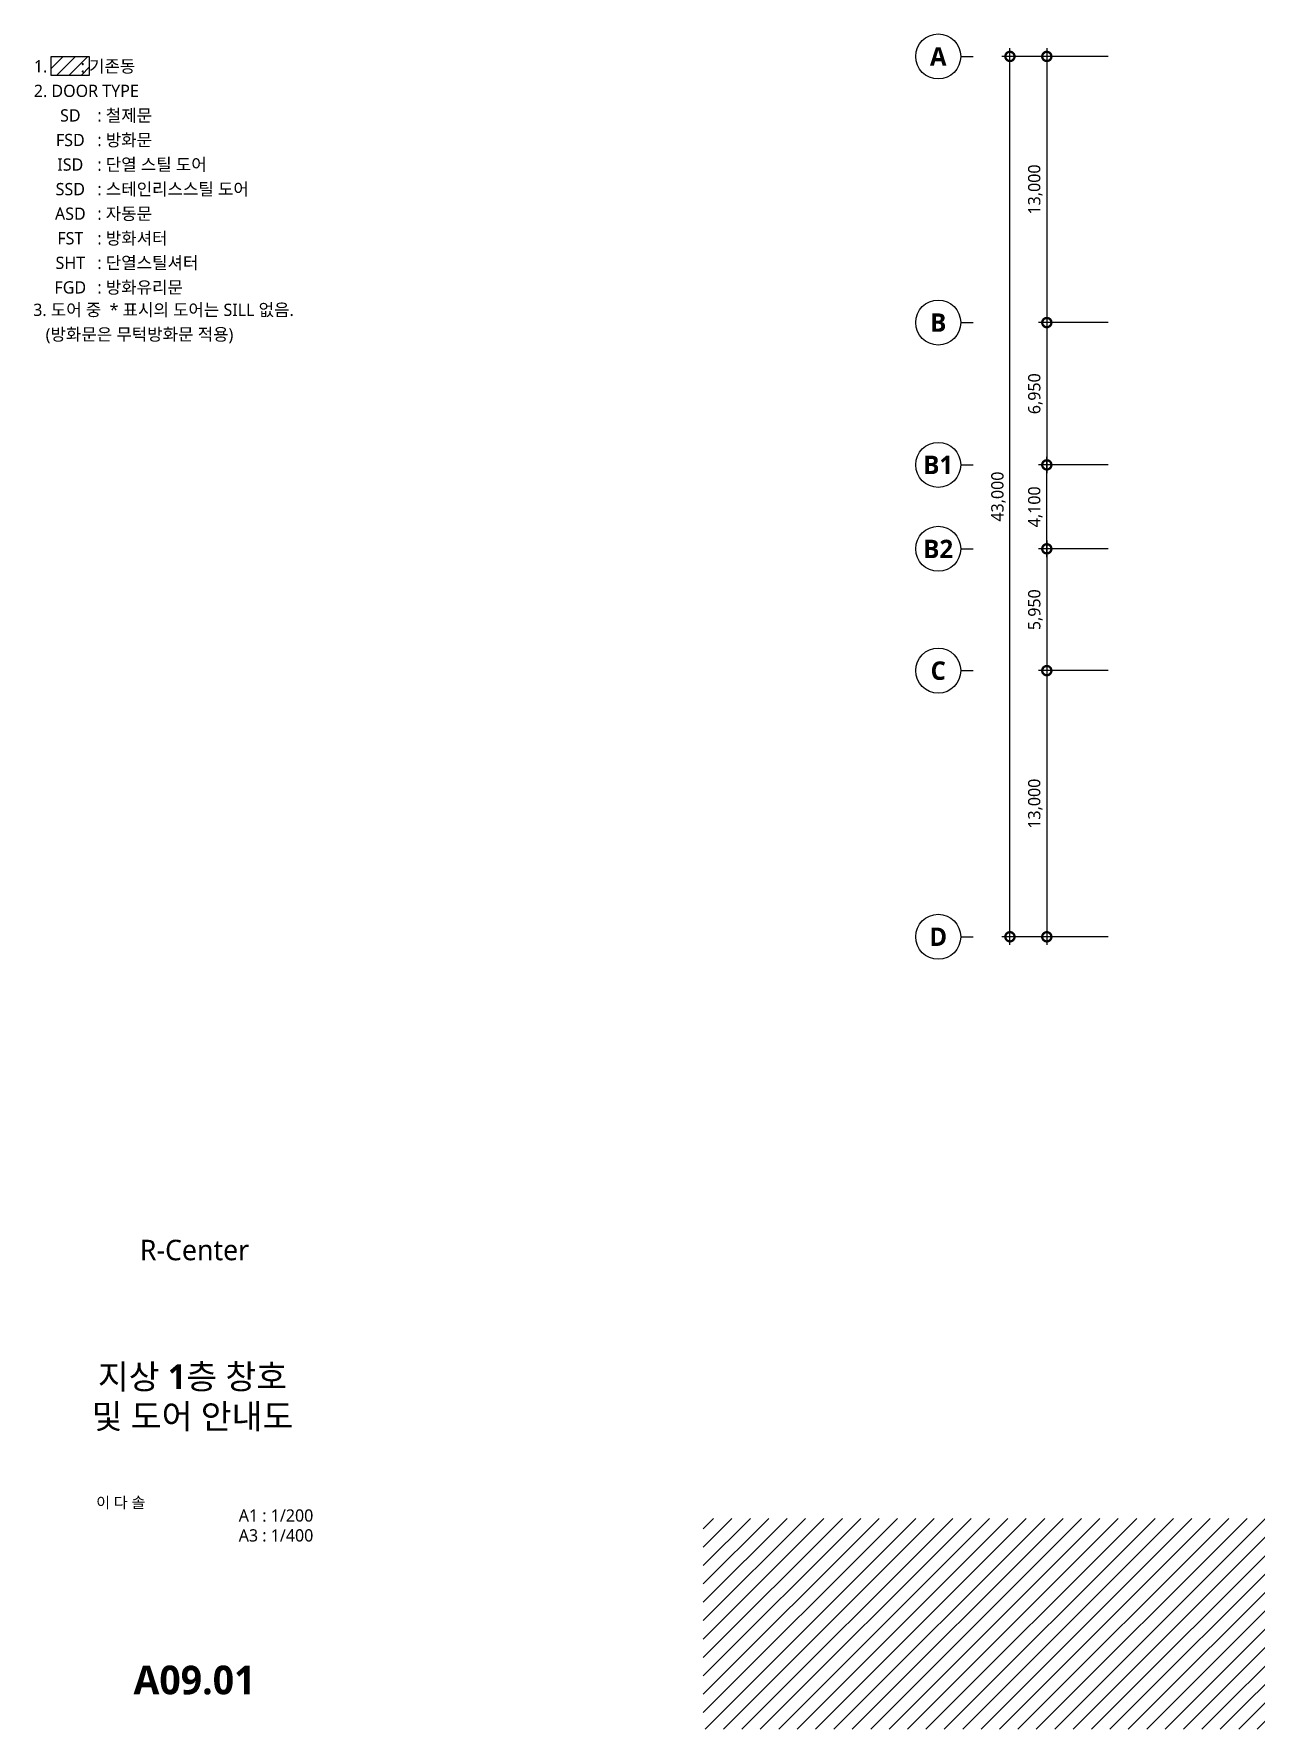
# Model space of a CAD drawing. Header units: millimetres. Extents: x 11266 to 497460, y 4200 to 113820.
# Drawn here: x 147461 to 207114, y 4200 to 87000 of the extents above; entities that cross this region are included whole.
import ezdxf
from ezdxf.enums import TextEntityAlignment as Align

# ---------------------------------------------------------------- set-up
doc = ezdxf.new("R2010")
doc.units = ezdxf.units.MM
doc.header["$LTSCALE"] = 200
doc.layers.get('DEFPOINTS').update_dxf_attribs({"color": 137})
for name, color, linetype in [('DIM', 7, 'Continuous'), ('HAT', 8, 'Continuous'), ('SYM-BUB', 3, 'Continuous'), ('TEXT', 3, 'Continuous'), ('XR-SHEET$0$TITLE', 7, 'Continuous'), ('XR-SHEET$1$SHT', 5, 'Continuous'), ('XR-SHEET$1$TEXT', 3, 'Continuous')]:
    doc.layers.add(name, color=color, linetype=linetype)
doc.styles.add('$0$스타일1', font='malgun.ttf')
doc.styles.add('S1', font='malgun.ttf')
doc.styles.add('XR-SHEET$0$굴림체(옥산)', font='malgun.ttf')
doc.styles.add('맑은고딕B', font='malgunbd.ttf')
doc.styles.add('스타일1', font='malgun.ttf')
doc.styles.add('스타일2', font='malgunbd.ttf')
doc.dimstyles.new('CJA', dxfattribs={"dimscale": 300, "dimtxt": 2.7, "dimasz": 1, "dimexe": 2, "dimexo": 3, "dimgap": 1, "dimtad": 1, "dimdec": 0, "dimzin": 1, "dimdsep": 46, "dimlunit": 6, "dimtxsty": '$0$스타일1', "dimblk": 'CJDOT', "dimcen": 0.09, "dimdle": 1, "dimclrd": 256, "dimclre": 256, "dimclrt": 3, "dimadec": 0, "dimazin": 0, "dimtfac": 1, "dimtdec": 0, "dimtix": 1, "dimtmove": 2, "dimatfit": 3, "dimldrblk": 'CJDOT', "dimfxl": 1, "dimtolj": 1, "dimtzin": 1, "dimarcsym": 0})

# ---------------------------------------------------------------- blocks, each defined once
blk = doc.blocks.new('XR-SHEET$0$TITLE')
at = {"layer": 'XR-SHEET$0$TITLE', "true_color": 0x000000, "style": 'XR-SHEET$0$굴림체(옥산)'}
for tag, height, p in [('동명칭', 6, (776.77, -457.26)), ('SCALE-A1', 3, (797.5, -522)), ('SCALE-A3', 3, (797.5, -527)), ('DATA', 3, (797.5, -540))]:
    blk.add_attdef(tag, text='', height=height, dxfattribs=at).set_placement(p, align=Align.MIDDLE)
for tag, height, p in [('TITLE1', 6, (776.5, -479.4)), ('TITLE4', 6, (776.5, -484.39)), ('TITLE2', 6, (776.5, -489)), ('TITLE5', 6, (776.5, -493.99)), ('TITLE3', 6, (776.5, -498.7)), ('NAME-1', 3, (760.16, -517.5)), ('NAME-2', 3, (760.16, -526.5)), ('A0.00', 7, (776.5, -561))]:
    blk.add_attdef(tag, text='', height=height, dxfattribs=at).set_placement(p, align=Align.MIDDLE_CENTER)
blk = doc.blocks.new('A$C812c7108')
at = {"layer": 'TEXT', "style": 'S1'}
for s, p in [('1.        : 기존동', (0, 373)), ('2. DOOR TYPE', (0, -827)), (': 철제문', (3100, -2027)), (': 방화문', (3100, -3227)), (': 단열 스틸 도어', (3100, -4427)), (': 스테인리스스틸 도어', (3100, -5627)), (': 자동문', (3100, -6827)), (': 방화셔터', (3100, -8027)), (': 단열스틸셔터', (3100, -9227)), (': 방화유리문', (3100, -10427))]:
    blk.add_text(s, height=600, dxfattribs=at).set_placement(p, align=Align.MIDDLE_LEFT)
for s, p in [('SD', (1780, -2027)), ('FSD', (1780, -3227)), ('ISD', (1780, -4427)), ('SSD', (1780, -5627)), ('ASD', (1780, -6827)), ('FST', (1780, -8027)), ('SHT', (1780, -9227)), ('FGD', (1780, -10427))]:
    blk.add_text(s, height=600, dxfattribs=at).set_placement(p, align=Align.MIDDLE_CENTER)
blk = doc.blocks.new('_DotSmall')
at = {"color": 0, "linetype": 'ByBlock', "const_width": 0.5}
blk.add_lwpolyline([(-0.0625, 0, 1), (0.0625, 0, 1)], format="xyb", close=True, dxfattribs=at)
blk = doc.blocks.new('*D17')
at = {"layer": 'DEFPOINTS', "color": 0, "transparency": 16777216}
for p in [(364096, 85576), (369496, 85576), (369496, 42576)]:
    blk.add_point(p, dxfattribs=at)
at = {"layer": 'DIM', "color": 7, "lineweight": -2, "transparency": 16777216}
for p, q in [((368896, 85576), (363696, 85576)), ((364096, 42176), (364096, 85976)), ((368896, 42576), (363696, 42576))]:
    blk.add_line(p, q, dxfattribs=at)
at = {"layer": 'DIM', "color": 7, "lineweight": -2, "transparency": 16777216, "xscale": 900, "yscale": 900, "zscale": 900}
for p, rotation in [((364096, 85576), 90), ((364096, 42576), 270)]:
    blk.add_blockref('_DotSmall', p, dxfattribs=dict(at, rotation=rotation))
at = {"layer": 'DIM', "color": 3, "transparency": 16777216, "insert": (363536, 64076), "char_height": 600, "attachment_point": 5, "rotation": 90, "style": '$0$스타일1'}
blk.add_mtext('\\A1;43,000', dxfattribs=at)
blk = doc.blocks.new('CJDOT')
blk.add_line((-2, 0), (2, 0))
at = {"const_width": 0.5}
blk.add_lwpolyline([(-0.25, 0, 1), (0.25, 0, 1)], format="xyb", close=True, dxfattribs=at)
blk = doc.blocks.new('*D18')
at = {"layer": 'DEFPOINTS', "color": 0, "transparency": 16777216}
for p in [(369496, 85576), (365896, 72576), (369496, 72576)]:
    blk.add_point(p, dxfattribs=at)
at = {"layer": 'DIM', "color": 7, "lineweight": -2, "transparency": 16777216}
for p, q in [((368896, 85576), (365496, 85576)), ((365896, 85976), (365896, 72176)), ((368896, 72576), (365496, 72576))]:
    blk.add_line(p, q, dxfattribs=at)
at = {"layer": 'DIM', "color": 7, "lineweight": -2, "transparency": 16777216, "xscale": 900, "yscale": 900, "zscale": 900}
for p, rotation in [((365896, 85576), 90), ((365896, 72576), 270)]:
    blk.add_blockref('_DotSmall', p, dxfattribs=dict(at, rotation=rotation))
at = {"layer": 'DIM', "color": 3, "transparency": 16777216, "insert": (365334, 79076), "char_height": 600, "attachment_point": 5, "rotation": 90, "style": '$0$스타일1'}
blk.add_mtext('\\A1;13,000', dxfattribs=at)
blk = doc.blocks.new('*D19')
at = {"layer": 'DEFPOINTS', "color": 0, "transparency": 16777216}
for p in [(369496, 55576), (365896, 42576), (369496, 42576)]:
    blk.add_point(p, dxfattribs=at)
at = {"layer": 'DIM', "color": 7, "lineweight": -2, "transparency": 16777216}
for p, q in [((368896, 55576), (365496, 55576)), ((365896, 55976), (365896, 42176)), ((368896, 42576), (365496, 42576))]:
    blk.add_line(p, q, dxfattribs=at)
at = {"layer": 'DIM', "color": 7, "lineweight": -2, "transparency": 16777216, "xscale": 900, "yscale": 900, "zscale": 900}
for p, rotation in [((365896, 55576), 90), ((365896, 42576), 270)]:
    blk.add_blockref('_DotSmall', p, dxfattribs=dict(at, rotation=rotation))
at = {"layer": 'DIM', "color": 3, "transparency": 16777216, "insert": (365334, 49076), "char_height": 600, "attachment_point": 5, "rotation": 90, "style": '$0$스타일1'}
blk.add_mtext('\\A1;13,000', dxfattribs=at)
blk = doc.blocks.new('NEW_BUB')
at = {"layer": 'SYM-BUB', "color": 6}
blk.add_line((0, 3), (0, 0), dxfattribs=at)
blk.add_circle((0, 8.5), 5.5, dxfattribs=at)
at = {"layer": 'SYM-BUB', "color": 3, "style": '스타일2'}
blk.add_attdef('X', text='', height=4.5, dxfattribs=at).set_placement((0, 8.5), align=Align.MIDDLE)
blk = doc.blocks.new('*D20')
at = {"layer": 'DEFPOINTS', "color": 0, "transparency": 16777216}
for p in [(369496, 61526), (365896, 55576), (369496, 55576)]:
    blk.add_point(p, dxfattribs=at)
at = {"layer": 'DIM', "color": 7, "lineweight": -2, "transparency": 16777216}
for p, q in [((368896, 61526), (365496, 61526)), ((365896, 61926), (365896, 55176)), ((368896, 55576), (365496, 55576))]:
    blk.add_line(p, q, dxfattribs=at)
at = {"layer": 'DIM', "color": 7, "lineweight": -2, "transparency": 16777216, "xscale": 900, "yscale": 900, "zscale": 900}
for p, rotation in [((365896, 61526), 90), ((365896, 55576), 270)]:
    blk.add_blockref('_DotSmall', p, dxfattribs=dict(at, rotation=rotation))
at = {"layer": 'DIM', "color": 3, "transparency": 16777216, "insert": (365336, 58551), "char_height": 600, "attachment_point": 5, "rotation": 90, "style": '$0$스타일1'}
blk.add_mtext('\\A1;5,950', dxfattribs=at)
blk = doc.blocks.new('*D21')
at = {"layer": 'DEFPOINTS', "color": 0, "transparency": 16777216}
for p in [(365896, 65626), (369496, 65626), (369496, 61526)]:
    blk.add_point(p, dxfattribs=at)
at = {"layer": 'DIM', "color": 7, "lineweight": -2, "transparency": 16777216}
for p, q in [((368896, 65626), (365496, 65626)), ((365896, 61126), (365896, 66026)), ((368896, 61526), (365496, 61526))]:
    blk.add_line(p, q, dxfattribs=at)
at = {"layer": 'DIM', "color": 7, "lineweight": -2, "transparency": 16777216, "xscale": 900, "yscale": 900, "zscale": 900}
for p, rotation in [((365896, 65626), 90), ((365896, 61526), 270)]:
    blk.add_blockref('_DotSmall', p, dxfattribs=dict(at, rotation=rotation))
at = {"layer": 'DIM', "color": 3, "transparency": 16777216, "insert": (365334, 63576), "char_height": 600, "attachment_point": 5, "rotation": 90, "style": '$0$스타일1'}
blk.add_mtext('\\A1;4,100', dxfattribs=at)
blk = doc.blocks.new('*D22')
at = {"layer": 'DEFPOINTS', "color": 0, "transparency": 16777216}
for p in [(369496, 72576), (365896, 65626), (369496, 65626)]:
    blk.add_point(p, dxfattribs=at)
at = {"layer": 'DIM', "color": 7, "lineweight": -2, "transparency": 16777216}
for p, q in [((365896, 72976), (365896, 65226)), ((368896, 72576), (365496, 72576)), ((368896, 65626), (365496, 65626))]:
    blk.add_line(p, q, dxfattribs=at)
at = {"layer": 'DIM', "color": 7, "lineweight": -2, "transparency": 16777216, "xscale": 900, "yscale": 900, "zscale": 900}
for p, rotation in [((365896, 72576), 90), ((365896, 65626), 270)]:
    blk.add_blockref('_DotSmall', p, dxfattribs=dict(at, rotation=rotation))
at = {"layer": 'DIM', "color": 3, "transparency": 16777216, "insert": (365336, 69101), "char_height": 600, "attachment_point": 5, "rotation": 90, "style": '$0$스타일1'}
blk.add_mtext('\\A1;6,950', dxfattribs=at)
blk = doc.blocks.new('A$Cae429de4')
at = {"layer": 'SYM-BUB'}
ref = blk.add_blockref('NEW_BUB', (-7200, 0), dxfattribs=dict(at, xscale=200.0000000000001, yscale=200.0000000000001, zscale=200.0000000000001, rotation=90))
ref.add_attrib('X', 'A', dxfattribs={"color": 3, "height": 900, "style": '맑은고딕B'}).set_placement((-8900, 0), align=Align.MIDDLE)
ref = blk.add_blockref('NEW_BUB', (-7200, -13000), dxfattribs=dict(at, xscale=200.0000000000001, yscale=200.0000000000001, zscale=200.0000000000001, rotation=90))
ref.add_attrib('X', 'B', dxfattribs={"color": 3, "height": 900, "style": '맑은고딕B'}).set_placement((-8900, -13000), align=Align.MIDDLE)
ref = blk.add_blockref('NEW_BUB', (-7200, -19950), dxfattribs=dict(at, xscale=200.0000000000001, yscale=200.0000000000001, zscale=200.0000000000001, rotation=90))
ref.add_attrib('X', 'B1', dxfattribs={"color": 3, "height": 900, "style": '맑은고딕B'}).set_placement((-8900, -19950), align=Align.MIDDLE)
ref = blk.add_blockref('NEW_BUB', (-7200, -24050), dxfattribs=dict(at, xscale=200.0000000000001, yscale=200.0000000000001, zscale=200.0000000000001, rotation=90))
ref.add_attrib('X', 'B2', dxfattribs={"color": 3, "height": 900, "style": '맑은고딕B'}).set_placement((-8900, -24050), align=Align.MIDDLE)
ref = blk.add_blockref('NEW_BUB', (-7200, -30000), dxfattribs=dict(at, xscale=200.0000000000001, yscale=200.0000000000001, zscale=200.0000000000001, rotation=90))
ref.add_attrib('X', 'C', dxfattribs={"color": 3, "height": 900, "style": '맑은고딕B'}).set_placement((-8900, -30000), align=Align.MIDDLE)
ref = blk.add_blockref('NEW_BUB', (-7200, -43000), dxfattribs=dict(at, xscale=200.0000000000001, yscale=200.0000000000001, zscale=200.0000000000001, rotation=90))
ref.add_attrib('X', 'D', dxfattribs={"color": 3, "height": 900, "style": '맑은고딕B'}).set_placement((-8900, -43000), align=Align.MIDDLE)
at = {"layer": 'DIM'}
for base, p1, p2, angle, picture, middle in [((-5400, 0), (0, -43000), (0, 0), 270, '*D17', (-5960.3, -21500)), ((-3600, -13000), (0, 0), (0, -13000), 90, '*D18', (-4162, -6500)), ((-3600, -19950), (0, -13000), (0, -19950), 270, '*D22', (-4160.3, -16475)), ((-3600, -19950), (0, -24050), (0, -19950), 90, '*D21', (-4162, -22000)), ((-3600, -30000), (0, -24050), (0, -30000), 270, '*D20', (-4160.3, -27025)), ((-3600, -43000), (0, -30000), (0, -43000), 270, '*D19', (-4162, -36500))]:
    dim = blk.add_linear_dim(base=base, p1=p1, p2=p2, angle=angle, dimstyle='CJA', override={"dimscale": 200, "dimtxt": 3, "dimasz": 4.5, "dimblk1": 'DotSmall', "dimblk2": 'DotSmall', "dimsah": 1, "dimdle": 2, "dimclrd": 7, "dimclre": 7}, dxfattribs=at)
    dim.commit()
    dim.dimension.update_dxf_attribs({"geometry": picture, "text_midpoint": middle, "insert": (-369496.1, -85576.2)})

msp = doc.modelspace()

# ---------------------------------------------------------------- hatches: boundary and pattern name
at = {"layer": 'HAT'}
h = msp.add_hatch(dxfattribs=at)
h.set_pattern_fill('ANSI31', color=256, scale=133.333333)
h.set_pattern_definition([(45, (650, -78.9), (-299.3419, 299.3419), [])])
h.paths.add_polyline_path([(148283, 85881), (148283, 84992), (150181, 84992), (150181, 85881)])
h = msp.add_hatch(dxfattribs=at)
h.set_pattern_fill('ANSI31', color=256, scale=200)
h.set_pattern_definition([(45, (168200, 118800), (-449.0128, 449.0128), [])])
h.paths.add_polyline_path([(281170, 14490), (180130, 14490), (180130, 4200), (281170, 4200)])

# ---------------------------------------------------------------- linework, layer by layer
at = {"layer": 'HAT', "color": 6}
msp.add_lwpolyline([(148283, 84992), (150181, 84992), (150181, 85881), (148283, 85881)], close=True, dxfattribs=at)

# ---------------------------------------------------------------- block references
for name, p in [('A$Cae429de4', (200500, 85900)), ('A$C812c7108', (147457, 85046))]:
    msp.add_blockref(name, p)
at = {"layer": 'TEXT'}
ref = msp.add_blockref('XR-SHEET$0$TITLE', (0, 0), dxfattribs=dict(at, xscale=200, yscale=200, zscale=200))
ref.add_attrib('TITLE2', '지상 1층 창호', dxfattribs={"layer": 'XR-SHEET$1$SHT', "color": 4, "true_color": 0x000004, "height": 1200, "style": '맑은고딕B'}).set_placement((155200, 21417), align=Align.MIDDLE_CENTER)
ref.add_attrib('TITLE3', '및 도어 안내도', dxfattribs={"layer": 'XR-SHEET$1$SHT', "color": 4, "true_color": 0x000004, "height": 1200, "style": '맑은고딕B'}).set_placement((155200, 19476, 2754), align=Align.MIDDLE_CENTER)
ref.add_attrib('NAME-1', '이 다 솔', dxfattribs={"layer": 'XR-SHEET$1$TEXT', "color": 3, "true_color": 0x000003, "height": 540, "style": '스타일1'}).set_placement((150500, 15267, 2754), align=Align.MIDDLE_LEFT)
ref.add_attrib('SCALE-A1', 'A1 : 1/200', dxfattribs={"layer": 'XR-SHEET$1$SHT', "color": 3, "true_color": 0x000003, "height": 600, "style": '스타일1'}).set_placement((159278, 14634), align=Align.MIDDLE_CENTER)
ref.add_attrib('SCALE-A3', 'A3 : 1/400', dxfattribs={"layer": 'XR-SHEET$1$SHT', "color": 3, "true_color": 0x000003, "height": 600, "style": '스타일1'}).set_placement((159278, 13662), align=Align.MIDDLE_CENTER)
ref.add_attrib('A0.00', 'A09.01', dxfattribs={"layer": 'XR-SHEET$1$SHT', "color": 4, "true_color": 0x000004, "height": 1400, "style": '맑은고딕B'}).set_placement((155300, 6600), align=Align.MIDDLE_CENTER)

# ---------------------------------------------------------------- texts
at = {"layer": 'TEXT', "style": 'S1'}
for s, p in [('3. 도어 중  * 표시의 도어는 SILL 없음.', (147426, 73524)), ('   (방화문은 무턱방화문 적용)', (147426, 72324))]:
    msp.add_text(s, height=600, dxfattribs=at).set_placement(p, align=Align.MIDDLE_LEFT)
at = {"layer": 'TEXT', "style": '스타일1'}
msp.add_text('R-Center', height=1000, dxfattribs=at).set_placement((155300, 27600), align=Align.MIDDLE_CENTER)

doc.saveas('drawing.dxf')
